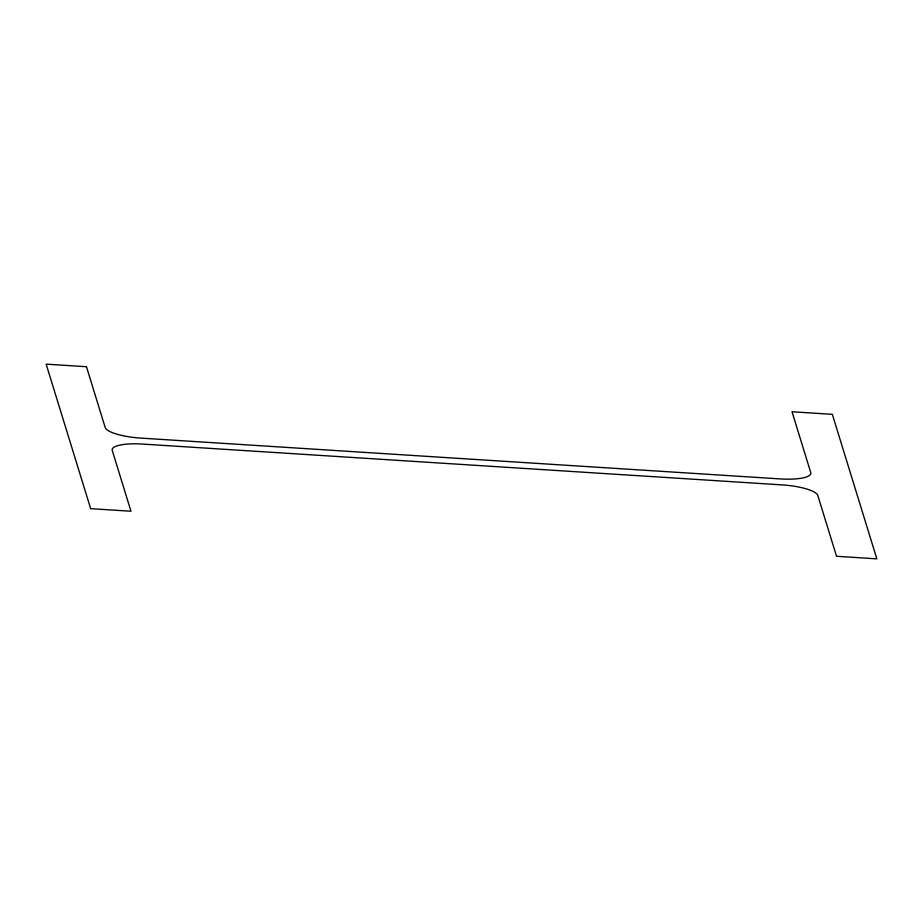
<?xml version="1.0" encoding="UTF-8"?>
<svg xmlns="http://www.w3.org/2000/svg" width="923" height="923" viewBox="0 0 923 923"><rect width="100%" height="100%" fill="white"/><g stroke="black" fill="none" stroke-linecap="round" stroke-linejoin="round"><path stroke-width="1.38" d="M86.462 366.719L46.15 364.147L90.662 508.665L130.974 511.238L112.26 450.459A33.263 8.272 5.1 0 1 142.684 444.078L782.162 484.898A33.263 8.272 5.1 0 1 817.813 495.513L836.538 556.281L876.85 558.853L832.338 414.335L792.026 411.762L810.74 472.541A33.263 8.272 5.1 0 1 780.316 478.922L140.838 438.102A33.263 8.272 5.1 0 1 105.187 427.487L86.462 366.719"/></g></svg>
